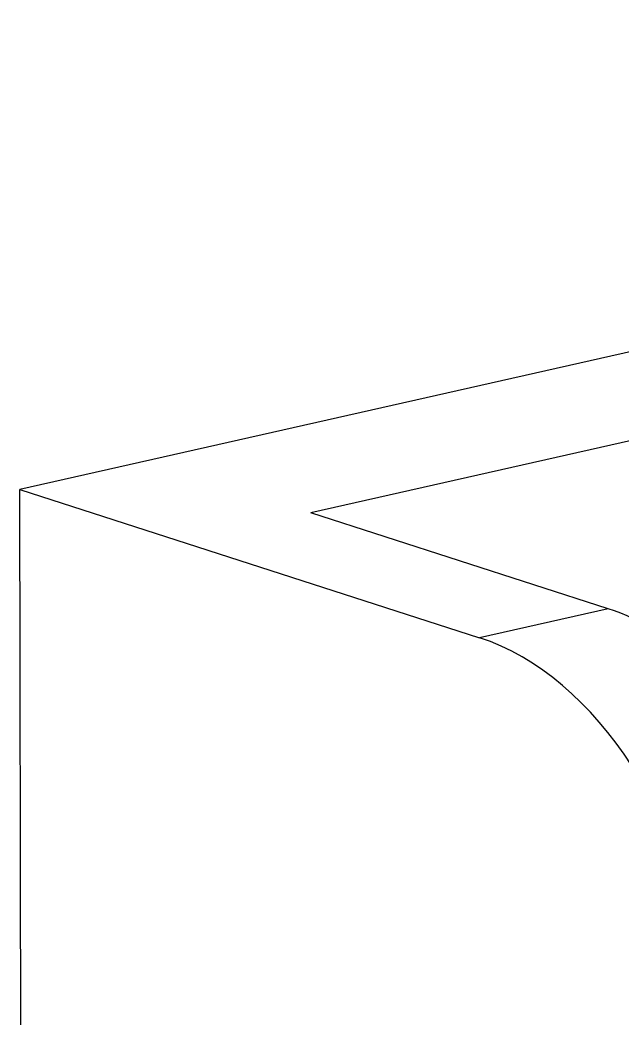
# Model space of a CAD drawing. Header units: millimetres. Extents: x -210 to 210, y -148 to 148.
# Drawn here: x 84.34 to 94.54, y 12.94 to 29.85 of the extents above; entities that cross this region are included whole.
import ezdxf

# ---------------------------------------------------------------- set-up
doc = ezdxf.new("R2010")
doc.units = ezdxf.units.MM
doc.layers.get('0').update_dxf_attribs({"lineweight": 18})

msp = doc.modelspace()

# ---------------------------------------------------------------- linework, layer by layer
at = {"color": 7, "lineweight": 30}
for p, q in [((119.536, 29.853), (84.343, 21.894)), ((120.112, 28.472), (89.272, 21.498))]:
    msp.add_line(p, q, dxfattribs=at)
at = {"color": 7, "lineweight": 30, "ltscale": 0.20452}
msp.add_line((84.343, 21.894), (92.129, 19.383), dxfattribs=at)
at = {"color": 7, "lineweight": 30, "ltscale": 0.29145}
msp.add_line((84.36, 10.236), (84.343, 21.894), dxfattribs=at)
at = {"color": 7, "lineweight": 30, "ltscale": 0.132213}
msp.add_line((94.306, 19.875), (89.272, 21.498), dxfattribs=at)
at = {"color": 7, "lineweight": 30, "ltscale": 0.055798}
msp.add_line((94.306, 19.875), (92.129, 19.383), dxfattribs=at)
at = {"color": 7, "lineweight": 30}
for centre, major_axis, start_param, end_param in [((94.098, 14.108), (1.323, -5.852), 1.093501, 2.764955), ((91.921, 13.615), (-1.323, 5.852), 3.14163, 5.906548)]:
    msp.add_ellipse(centre, major_axis=major_axis, ratio=0.668226, start_param=start_param, end_param=end_param, dxfattribs=at)

doc.saveas('drawing.dxf')
